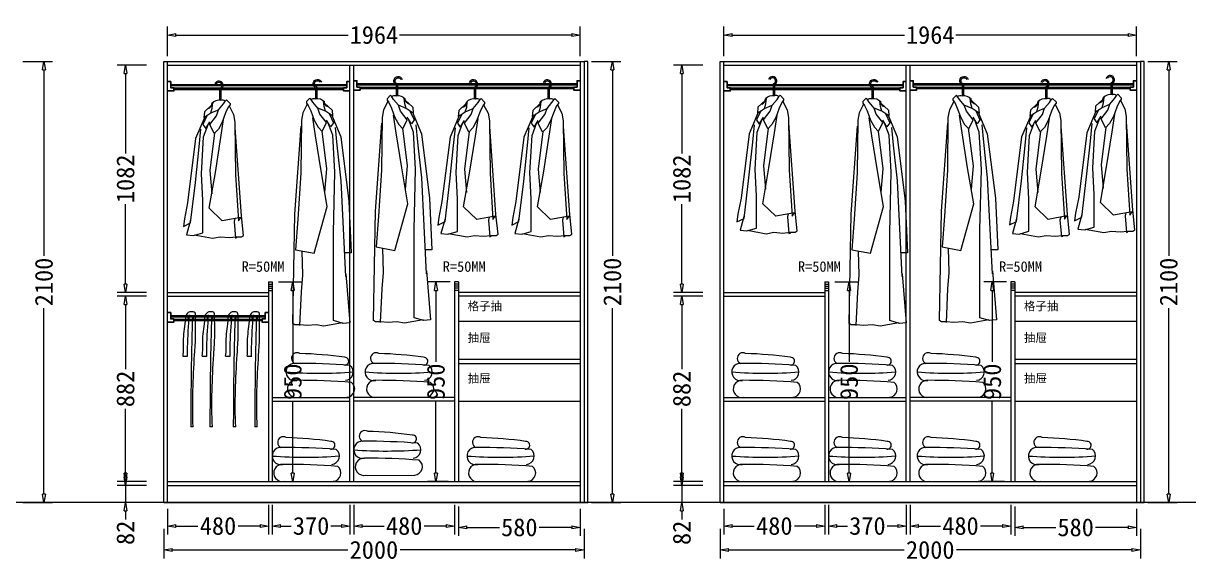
# Model space of a CAD drawing. Header units: millimetres. Extents: x 304407 to 361076, y -1262425 to -1203358.
# Drawn here: x 343543 to 349089, y -1222539 to -1219977 of the extents above; entities that cross this region are included whole.
import ezdxf

# ---------------------------------------------------------------- set-up
doc = ezdxf.new("R2010")
doc.units = ezdxf.units.MM
doc.header["$LTSCALE"] = 20
doc.layers.get('Defpoints').update_dxf_attribs({"color": 250})
for name, color, linetype in [('4', 1, 'Continuous'), ('6', 6, 'Continuous'), ('8', 8, 'Continuous'), ('LAYER10', 11, 'Continuous'), ('LAYER8', 11, 'Continuous'), ('图层3', 4, 'Continuous'), ('墙体', 40, 'Continuous')]:
    doc.layers.add(name, color=color, linetype=linetype)
doc.styles.get("Standard").update_dxf_attribs({"font": 'SimSun.ttf', "height": 85})
doc.styles.add('text', font='SimSun.ttf', dxfattribs={"height": 85})
doc.dimstyles.new('周文晶', dxfattribs={"dimtxt": 70, "dimasz": 40, "dimexe": 40, "dimexo": 30, "dimgap": 10, "dimtad": 0, "dimdec": 0, "dimtxsty": 'Standard', "dimblk": 'CLOSEDBLANK', "dimcen": 200, "dimclrd": 256, "dimclre": 256, "dimadec": 0, "dimazin": 0, "dimtfac": 1, "dimtdec": 0, "dimtmove": 0, "dimatfit": 3, "dimldrblk": 'CLOSEDBLANK', "dimfxl": 100, "dimfxlon": 1, "dimarcsym": 0})

# ---------------------------------------------------------------- blocks, each defined once
blk = doc.blocks.new('_ClosedBlank')
at = {"color": 0, "linetype": 'ByBlock', "lineweight": -2}
for p, q in [((-1, 0.17), (0, 0)), ((-1, 0.17), (-1, -0.17)), ((0, 0), (-1, -0.17))]:
    blk.add_line(p, q, dxfattribs=at)
blk = doc.blocks.new('*D951')
at = {"lineweight": -2, "transparency": 16777216}
for p, q in [((343541, -1220158), (343681, -1220158)), ((343641, -1220198), (343641, -1221083.2)), ((343641, -1222218), (343641, -1221332.7)), ((343541, -1222258), (343681, -1222258))]:
    blk.add_line(p, q, dxfattribs=at)
at = {"layer": 'Defpoints', "color": 0, "transparency": 16777216}
for p in [(343506.2, -1220158), (343641, -1220158), (343506.2, -1222258)]:
    blk.add_point(p, dxfattribs=at)
at = {"lineweight": -2, "transparency": 16777216, "xscale": 40, "yscale": 40, "zscale": 40}
for p, rotation in [((343641, -1220158), 90), ((343641, -1222258), 270)]:
    blk.add_blockref('_ClosedBlank', p, dxfattribs=dict(at, rotation=rotation))
at = {"color": 0, "transparency": 16777216, "insert": (343641, -1221208), "char_height": 85, "attachment_point": 5, "rotation": 90}
blk.add_mtext('2100', dxfattribs=at)
blk = doc.blocks.new('*D959')
at = {"lineweight": -2, "transparency": 16777216}
for p, q in [((344229.4, -1222288), (344229.4, -1222409.5)), ((344709.4, -1222269.5), (344709.4, -1222409.5)), ((344269.4, -1222369.5), (344373.9, -1222369.5)), ((344669.4, -1222369.5), (344564.9, -1222369.5))]:
    blk.add_line(p, q, dxfattribs=at)
at = {"layer": 'Defpoints', "color": 0, "transparency": 16777216}
for p in [(344709.4, -1222158), (344229.4, -1222258), (344709.4, -1222369.5)]:
    blk.add_point(p, dxfattribs=at)
at = {"lineweight": -2, "transparency": 16777216, "xscale": 40, "yscale": 40, "zscale": 40, "rotation": 180}
blk.add_blockref('_ClosedBlank', (344229.4, -1222369.5), dxfattribs=at)
at = {"lineweight": -2, "transparency": 16777216, "xscale": 40, "yscale": 40, "zscale": 40}
blk.add_blockref('_ClosedBlank', (344709.4, -1222369.5), dxfattribs=at)
at = {"color": 0, "transparency": 16777216, "insert": (344469.4, -1222369.5), "char_height": 85, "attachment_point": 5}
blk.add_mtext('480', dxfattribs=at)
blk = doc.blocks.new('*D960')
at = {"lineweight": -2, "transparency": 16777216}
for p, q in [((345115.4, -1222269.5), (345115.4, -1222409.5)), ((345595.4, -1222269.5), (345595.4, -1222409.5)), ((345155.4, -1222369.5), (345259.9, -1222369.5)), ((345555.4, -1222369.5), (345450.9, -1222369.5))]:
    blk.add_line(p, q, dxfattribs=at)
at = {"layer": 'Defpoints', "color": 0, "transparency": 16777216}
for p in [(345115.4, -1220176), (345595.4, -1222158), (345595.4, -1222369.5)]:
    blk.add_point(p, dxfattribs=at)
at = {"lineweight": -2, "transparency": 16777216, "xscale": 40, "yscale": 40, "zscale": 40, "rotation": 180}
blk.add_blockref('_ClosedBlank', (345115.4, -1222369.5), dxfattribs=at)
at = {"lineweight": -2, "transparency": 16777216, "xscale": 40, "yscale": 40, "zscale": 40}
blk.add_blockref('_ClosedBlank', (345595.4, -1222369.5), dxfattribs=at)
at = {"color": 0, "transparency": 16777216, "insert": (345355.4, -1222369.5), "char_height": 85, "attachment_point": 5}
blk.add_mtext('480', dxfattribs=at)
blk = doc.blocks.new('*D961')
at = {"lineweight": -2, "transparency": 16777216}
for p, q in [((344229.4, -1220132.6), (344229.4, -1219992.6)), ((346193.4, -1220132.6), (346193.4, -1219992.6)), ((344269.4, -1220032.6), (345089.5, -1220032.6)), ((346153.4, -1220032.6), (345333.3, -1220032.6))]:
    blk.add_line(p, q, dxfattribs=at)
at = {"layer": 'Defpoints', "color": 0, "transparency": 16777216}
for p in [(346193.4, -1220032.6), (344229.4, -1220176), (346193.4, -1220176)]:
    blk.add_point(p, dxfattribs=at)
at = {"lineweight": -2, "transparency": 16777216, "xscale": 40, "yscale": 40, "zscale": 40, "rotation": 180}
blk.add_blockref('_ClosedBlank', (344229.4, -1220032.6), dxfattribs=at)
at = {"lineweight": -2, "transparency": 16777216, "xscale": 40, "yscale": 40, "zscale": 40}
blk.add_blockref('_ClosedBlank', (346193.4, -1220032.6), dxfattribs=at)
at = {"color": 0, "transparency": 16777216, "insert": (345211.4, -1220032.6), "char_height": 85, "attachment_point": 5}
blk.add_mtext('1964', dxfattribs=at)
blk = doc.blocks.new('*D962')
at = {"lineweight": -2, "transparency": 16777216}
for p, q in [((344211.4, -1222383.6), (344211.4, -1222523.6)), ((346211.4, -1222383.6), (346211.4, -1222523.6)), ((344251.4, -1222483.6), (345086.6, -1222483.6)), ((346171.4, -1222483.6), (345336.1, -1222483.6))]:
    blk.add_line(p, q, dxfattribs=at)
at = {"layer": 'Defpoints', "color": 0, "transparency": 16777216}
for p in [(344211.4, -1222258), (346211.4, -1222258), (346211.4, -1222483.6)]:
    blk.add_point(p, dxfattribs=at)
at = {"lineweight": -2, "transparency": 16777216, "xscale": 40, "yscale": 40, "zscale": 40, "rotation": 180}
blk.add_blockref('_ClosedBlank', (344211.4, -1222483.6), dxfattribs=at)
at = {"lineweight": -2, "transparency": 16777216, "xscale": 40, "yscale": 40, "zscale": 40}
blk.add_blockref('_ClosedBlank', (346211.4, -1222483.6), dxfattribs=at)
at = {"color": 0, "transparency": 16777216, "insert": (345211.4, -1222483.6), "char_height": 85, "attachment_point": 5}
blk.add_mtext('2000', dxfattribs=at)
blk = doc.blocks.new('*D963')
at = {"lineweight": -2, "transparency": 16777216}
for p, q in [((346246.3, -1220158), (346386.3, -1220158)), ((346346.3, -1220198), (346346.3, -1221083.2)), ((346346.3, -1222218), (346346.3, -1221332.7)), ((346246.3, -1222258), (346386.3, -1222258))]:
    blk.add_line(p, q, dxfattribs=at)
at = {"layer": 'Defpoints', "color": 0, "transparency": 16777216}
for p in [(346211.4, -1220158), (346346.3, -1220158), (346211.4, -1222258)]:
    blk.add_point(p, dxfattribs=at)
at = {"lineweight": -2, "transparency": 16777216, "xscale": 40, "yscale": 40, "zscale": 40}
for p, rotation in [((346346.3, -1220158), 90), ((346346.3, -1222258), 270)]:
    blk.add_blockref('_ClosedBlank', p, dxfattribs=dict(at, rotation=rotation))
at = {"color": 0, "transparency": 16777216, "insert": (346346.3, -1221208), "char_height": 85, "attachment_point": 5, "rotation": 90}
blk.add_mtext('2100', dxfattribs=at)
blk = doc.blocks.new('*D964')
at = {"lineweight": -2, "transparency": 16777216}
for p, q in [((345574.4, -1221208), (345466.4, -1221208)), ((345506.4, -1221248), (345506.4, -1221588)), ((345506.4, -1222118), (345506.4, -1221778)), ((345565.4, -1222158), (345466.4, -1222158))]:
    blk.add_line(p, q, dxfattribs=at)
at = {"layer": 'Defpoints', "color": 0, "transparency": 16777216}
for p in [(345604.4, -1221208), (345506.4, -1222158), (345595.4, -1222158)]:
    blk.add_point(p, dxfattribs=at)
at = {"lineweight": -2, "transparency": 16777216, "xscale": 40, "yscale": 40, "zscale": 40}
for p, rotation in [((345506.4, -1221208), 90), ((345506.4, -1222158), 270)]:
    blk.add_blockref('_ClosedBlank', p, dxfattribs=dict(at, rotation=rotation))
at = {"color": 0, "transparency": 16777216, "insert": (345506.4, -1221683), "char_height": 85, "attachment_point": 5, "rotation": 90}
blk.add_mtext('950', dxfattribs=at)
blk = doc.blocks.new('*D965')
at = {"lineweight": -2, "transparency": 16777216}
for p, q in [((345613.4, -1222276.2), (345613.4, -1222416.2)), ((346193.4, -1222288), (346193.4, -1222416.2)), ((345653.4, -1222376.2), (345809.3, -1222376.2)), ((346153.4, -1222376.2), (345997.4, -1222376.2))]:
    blk.add_line(p, q, dxfattribs=at)
at = {"layer": 'Defpoints', "color": 0, "transparency": 16777216}
for p in [(345613.4, -1222158), (346193.4, -1222258), (346193.4, -1222376.2)]:
    blk.add_point(p, dxfattribs=at)
at = {"lineweight": -2, "transparency": 16777216, "xscale": 40, "yscale": 40, "zscale": 40, "rotation": 180}
blk.add_blockref('_ClosedBlank', (345613.4, -1222376.2), dxfattribs=at)
at = {"lineweight": -2, "transparency": 16777216, "xscale": 40, "yscale": 40, "zscale": 40}
blk.add_blockref('_ClosedBlank', (346193.4, -1222376.2), dxfattribs=at)
at = {"color": 0, "transparency": 16777216, "insert": (345903.4, -1222376.2), "char_height": 85, "attachment_point": 5}
blk.add_mtext('580', dxfattribs=at)
blk = doc.blocks.new('*D966')
at = {"lineweight": -2, "transparency": 16777216}
for p, q in [((344029.1, -1222136), (344029.1, -1222096)), ((344129.1, -1222176), (343989.1, -1222176)), ((344029.1, -1222176), (344029.1, -1222258)), ((344129.1, -1222258), (343989.1, -1222258)), ((344029.1, -1222298), (344029.1, -1222338))]:
    blk.add_line(p, q, dxfattribs=at)
at = {"layer": 'Defpoints', "color": 0, "transparency": 16777216}
for p in [(344029.1, -1222176), (344229.4, -1222176), (344211.4, -1222258)]:
    blk.add_point(p, dxfattribs=at)
at = {"lineweight": -2, "transparency": 16777216, "xscale": 40, "yscale": 40, "zscale": 40}
for p, rotation in [((344029.1, -1222176), 270), ((344029.1, -1222258), 90)]:
    blk.add_blockref('_ClosedBlank', p, dxfattribs=dict(at, rotation=rotation))
at = {"color": 0, "transparency": 16777216, "insert": (344029.1, -1222402), "char_height": 85, "attachment_point": 5, "rotation": 90}
blk.add_mtext('82', dxfattribs=at)
blk = doc.blocks.new('*D967')
at = {"lineweight": -2, "transparency": 16777216}
for p, q in [((344129.1, -1221276), (343989.1, -1221276)), ((344029.1, -1221316), (344029.1, -1221622.7)), ((344029.1, -1222118), (344029.1, -1221811.3)), ((344129.1, -1222158), (343989.1, -1222158))]:
    blk.add_line(p, q, dxfattribs=at)
at = {"layer": 'Defpoints', "color": 0, "transparency": 16777216}
for p in [(344029.1, -1221276), (344229.4, -1221276), (344229.4, -1222158)]:
    blk.add_point(p, dxfattribs=at)
at = {"lineweight": -2, "transparency": 16777216, "xscale": 40, "yscale": 40, "zscale": 40}
for p, rotation in [((344029.1, -1221276), 90), ((344029.1, -1222158), 270)]:
    blk.add_blockref('_ClosedBlank', p, dxfattribs=dict(at, rotation=rotation))
at = {"color": 0, "transparency": 16777216, "insert": (344029.1, -1221717), "char_height": 85, "attachment_point": 5, "rotation": 90}
blk.add_mtext('882', dxfattribs=at)
blk = doc.blocks.new('*D968')
at = {"lineweight": -2, "transparency": 16777216}
for p, q in [((344129.1, -1220176), (343989.1, -1220176)), ((344029.1, -1220216), (344029.1, -1220596.7)), ((344029.1, -1221218), (344029.1, -1220837.2)), ((344129.1, -1221258), (343989.1, -1221258))]:
    blk.add_line(p, q, dxfattribs=at)
at = {"layer": 'Defpoints', "color": 0, "transparency": 16777216}
for p in [(344029.1, -1220176), (344229.4, -1220176), (344229.4, -1221258)]:
    blk.add_point(p, dxfattribs=at)
at = {"lineweight": -2, "transparency": 16777216, "xscale": 40, "yscale": 40, "zscale": 40}
for p, rotation in [((344029.1, -1220176), 90), ((344029.1, -1221258), 270)]:
    blk.add_blockref('_ClosedBlank', p, dxfattribs=dict(at, rotation=rotation))
at = {"color": 0, "transparency": 16777216, "insert": (344029.1, -1220717), "char_height": 85, "attachment_point": 5, "rotation": 90}
blk.add_mtext('1082', dxfattribs=at)
blk = doc.blocks.new('*D969')
at = {"lineweight": -2, "transparency": 16777216}
for p, q in [((344727.4, -1222269.5), (344727.4, -1222409.5)), ((345097.4, -1222269.5), (345097.4, -1222409.5)), ((344767.4, -1222369.5), (344818.3, -1222369.5)), ((345057.4, -1222369.5), (345006.4, -1222369.5))]:
    blk.add_line(p, q, dxfattribs=at)
at = {"layer": 'Defpoints', "color": 0, "transparency": 16777216}
for p in [(344727.4, -1222158), (345097.4, -1222158), (345097.4, -1222369.5)]:
    blk.add_point(p, dxfattribs=at)
at = {"lineweight": -2, "transparency": 16777216, "xscale": 40, "yscale": 40, "zscale": 40, "rotation": 180}
blk.add_blockref('_ClosedBlank', (344727.4, -1222369.5), dxfattribs=at)
at = {"lineweight": -2, "transparency": 16777216, "xscale": 40, "yscale": 40, "zscale": 40}
blk.add_blockref('_ClosedBlank', (345097.4, -1222369.5), dxfattribs=at)
at = {"color": 0, "transparency": 16777216, "insert": (344912.4, -1222369.5), "char_height": 85, "attachment_point": 5}
blk.add_mtext('370', dxfattribs=at)
blk = doc.blocks.new('*D970')
at = {"lineweight": -2, "transparency": 16777216}
for p, q in [((344757.1, -1221208), (344865.1, -1221208)), ((344825.1, -1221248), (344825.1, -1221588)), ((344825.1, -1222118), (344825.1, -1221778)), ((344766.1, -1222158), (344865.1, -1222158))]:
    blk.add_line(p, q, dxfattribs=at)
at = {"layer": 'Defpoints', "color": 0, "transparency": 16777216}
for p in [(344727.1, -1221208), (344736.1, -1222158), (344825.1, -1222158)]:
    blk.add_point(p, dxfattribs=at)
at = {"lineweight": -2, "transparency": 16777216, "xscale": 40, "yscale": 40, "zscale": 40}
for p, rotation in [((344825.1, -1221208), 90), ((344825.1, -1222158), 270)]:
    blk.add_blockref('_ClosedBlank', p, dxfattribs=dict(at, rotation=rotation))
at = {"color": 0, "transparency": 16777216, "insert": (344825.1, -1221683), "char_height": 85, "attachment_point": 5, "rotation": 90}
blk.add_mtext('950', dxfattribs=at)
blk = doc.blocks.new('*D985')
at = {"lineweight": -2, "transparency": 16777216}
for p, q in [((346876.9, -1222288), (346876.9, -1222409.5)), ((347356.9, -1222269.5), (347356.9, -1222409.5)), ((346916.9, -1222369.5), (347021.5, -1222369.5)), ((347316.9, -1222369.5), (347212.4, -1222369.5))]:
    blk.add_line(p, q, dxfattribs=at)
at = {"layer": 'Defpoints', "color": 0, "transparency": 16777216}
for p in [(347356.9, -1222158), (346876.9, -1222258), (347356.9, -1222369.5)]:
    blk.add_point(p, dxfattribs=at)
at = {"lineweight": -2, "transparency": 16777216, "xscale": 40, "yscale": 40, "zscale": 40, "rotation": 180}
blk.add_blockref('_ClosedBlank', (346876.9, -1222369.5), dxfattribs=at)
at = {"lineweight": -2, "transparency": 16777216, "xscale": 40, "yscale": 40, "zscale": 40}
blk.add_blockref('_ClosedBlank', (347356.9, -1222369.5), dxfattribs=at)
at = {"color": 0, "transparency": 16777216, "insert": (347116.9, -1222369.5), "char_height": 85, "attachment_point": 5}
blk.add_mtext('480', dxfattribs=at)
blk = doc.blocks.new('*D986')
at = {"lineweight": -2, "transparency": 16777216}
for p, q in [((347762.9, -1222269.5), (347762.9, -1222409.5)), ((348242.9, -1222269.5), (348242.9, -1222409.5)), ((347802.9, -1222369.5), (347907.5, -1222369.5)), ((348202.9, -1222369.5), (348098.4, -1222369.5))]:
    blk.add_line(p, q, dxfattribs=at)
at = {"layer": 'Defpoints', "color": 0, "transparency": 16777216}
for p in [(347762.9, -1220176), (348242.9, -1222158), (348242.9, -1222369.5)]:
    blk.add_point(p, dxfattribs=at)
at = {"lineweight": -2, "transparency": 16777216, "xscale": 40, "yscale": 40, "zscale": 40, "rotation": 180}
blk.add_blockref('_ClosedBlank', (347762.9, -1222369.5), dxfattribs=at)
at = {"lineweight": -2, "transparency": 16777216, "xscale": 40, "yscale": 40, "zscale": 40}
blk.add_blockref('_ClosedBlank', (348242.9, -1222369.5), dxfattribs=at)
at = {"color": 0, "transparency": 16777216, "insert": (348002.9, -1222369.5), "char_height": 85, "attachment_point": 5}
blk.add_mtext('480', dxfattribs=at)
blk = doc.blocks.new('*D987')
at = {"lineweight": -2, "transparency": 16777216}
for p, q in [((346876.9, -1220132.6), (346876.9, -1219992.6)), ((348840.9, -1220132.6), (348840.9, -1219992.6)), ((346916.9, -1220032.6), (347737, -1220032.6)), ((348800.9, -1220032.6), (347980.9, -1220032.6))]:
    blk.add_line(p, q, dxfattribs=at)
at = {"layer": 'Defpoints', "color": 0, "transparency": 16777216}
for p in [(348840.9, -1220032.6), (346876.9, -1220176), (348840.9, -1220176)]:
    blk.add_point(p, dxfattribs=at)
at = {"lineweight": -2, "transparency": 16777216, "xscale": 40, "yscale": 40, "zscale": 40, "rotation": 180}
blk.add_blockref('_ClosedBlank', (346876.9, -1220032.6), dxfattribs=at)
at = {"lineweight": -2, "transparency": 16777216, "xscale": 40, "yscale": 40, "zscale": 40}
blk.add_blockref('_ClosedBlank', (348840.9, -1220032.6), dxfattribs=at)
at = {"color": 0, "transparency": 16777216, "insert": (347858.9, -1220032.6), "char_height": 85, "attachment_point": 5}
blk.add_mtext('1964', dxfattribs=at)
blk = doc.blocks.new('*D988')
at = {"lineweight": -2, "transparency": 16777216}
for p, q in [((346858.9, -1222383.6), (346858.9, -1222523.6)), ((348858.9, -1222383.6), (348858.9, -1222523.6)), ((346898.9, -1222483.6), (347734.2, -1222483.6)), ((348818.9, -1222483.6), (347983.7, -1222483.6))]:
    blk.add_line(p, q, dxfattribs=at)
at = {"layer": 'Defpoints', "color": 0, "transparency": 16777216}
for p in [(346858.9, -1222258), (348858.9, -1222258), (348858.9, -1222483.6)]:
    blk.add_point(p, dxfattribs=at)
at = {"lineweight": -2, "transparency": 16777216, "xscale": 40, "yscale": 40, "zscale": 40, "rotation": 180}
blk.add_blockref('_ClosedBlank', (346858.9, -1222483.6), dxfattribs=at)
at = {"lineweight": -2, "transparency": 16777216, "xscale": 40, "yscale": 40, "zscale": 40}
blk.add_blockref('_ClosedBlank', (348858.9, -1222483.6), dxfattribs=at)
at = {"color": 0, "transparency": 16777216, "insert": (347858.9, -1222483.6), "char_height": 85, "attachment_point": 5}
blk.add_mtext('2000', dxfattribs=at)
blk = doc.blocks.new('*D989')
at = {"lineweight": -2, "transparency": 16777216}
for p, q in [((348893.8, -1220158), (349033.8, -1220158)), ((348993.8, -1220198), (348993.8, -1221083.2)), ((348993.8, -1222218), (348993.8, -1221332.7)), ((348893.8, -1222258), (349033.8, -1222258))]:
    blk.add_line(p, q, dxfattribs=at)
at = {"layer": 'Defpoints', "color": 0, "transparency": 16777216}
for p in [(348858.9, -1220158), (348993.8, -1220158), (348858.9, -1222258)]:
    blk.add_point(p, dxfattribs=at)
at = {"lineweight": -2, "transparency": 16777216, "xscale": 40, "yscale": 40, "zscale": 40}
for p, rotation in [((348993.8, -1220158), 90), ((348993.8, -1222258), 270)]:
    blk.add_blockref('_ClosedBlank', p, dxfattribs=dict(at, rotation=rotation))
at = {"color": 0, "transparency": 16777216, "insert": (348993.8, -1221208), "char_height": 85, "attachment_point": 5, "rotation": 90}
blk.add_mtext('2100', dxfattribs=at)
blk = doc.blocks.new('*D990')
at = {"lineweight": -2, "transparency": 16777216}
for p, q in [((348221.9, -1221208), (348113.9, -1221208)), ((348153.9, -1221248), (348153.9, -1221588)), ((348153.9, -1222118), (348153.9, -1221778)), ((348212.9, -1222158), (348113.9, -1222158))]:
    blk.add_line(p, q, dxfattribs=at)
at = {"layer": 'Defpoints', "color": 0, "transparency": 16777216}
for p in [(348251.9, -1221208), (348153.9, -1222158), (348242.9, -1222158)]:
    blk.add_point(p, dxfattribs=at)
at = {"lineweight": -2, "transparency": 16777216, "xscale": 40, "yscale": 40, "zscale": 40}
for p, rotation in [((348153.9, -1221208), 90), ((348153.9, -1222158), 270)]:
    blk.add_blockref('_ClosedBlank', p, dxfattribs=dict(at, rotation=rotation))
at = {"color": 0, "transparency": 16777216, "insert": (348153.9, -1221683), "char_height": 85, "attachment_point": 5, "rotation": 90}
blk.add_mtext('950', dxfattribs=at)
blk = doc.blocks.new('*D991')
at = {"lineweight": -2, "transparency": 16777216}
for p, q in [((348260.9, -1222276.2), (348260.9, -1222416.2)), ((348840.9, -1222288), (348840.9, -1222416.2)), ((348300.9, -1222376.2), (348456.9, -1222376.2)), ((348800.9, -1222376.2), (348645, -1222376.2))]:
    blk.add_line(p, q, dxfattribs=at)
at = {"layer": 'Defpoints', "color": 0, "transparency": 16777216}
for p in [(348260.9, -1222158), (348840.9, -1222258), (348840.9, -1222376.2)]:
    blk.add_point(p, dxfattribs=at)
at = {"lineweight": -2, "transparency": 16777216, "xscale": 40, "yscale": 40, "zscale": 40, "rotation": 180}
blk.add_blockref('_ClosedBlank', (348260.9, -1222376.2), dxfattribs=at)
at = {"lineweight": -2, "transparency": 16777216, "xscale": 40, "yscale": 40, "zscale": 40}
blk.add_blockref('_ClosedBlank', (348840.9, -1222376.2), dxfattribs=at)
at = {"color": 0, "transparency": 16777216, "insert": (348550.9, -1222376.2), "char_height": 85, "attachment_point": 5}
blk.add_mtext('580', dxfattribs=at)
blk = doc.blocks.new('*D992')
at = {"lineweight": -2, "transparency": 16777216}
for p, q in [((346676.7, -1222136), (346676.7, -1222096)), ((346776.7, -1222176), (346636.7, -1222176)), ((346676.7, -1222176), (346676.7, -1222258)), ((346776.7, -1222258), (346636.7, -1222258)), ((346676.7, -1222298), (346676.7, -1222338))]:
    blk.add_line(p, q, dxfattribs=at)
at = {"layer": 'Defpoints', "color": 0, "transparency": 16777216}
for p in [(346676.7, -1222176), (346876.9, -1222176), (346858.9, -1222258)]:
    blk.add_point(p, dxfattribs=at)
at = {"lineweight": -2, "transparency": 16777216, "xscale": 40, "yscale": 40, "zscale": 40}
for p, rotation in [((346676.7, -1222176), 270), ((346676.7, -1222258), 90)]:
    blk.add_blockref('_ClosedBlank', p, dxfattribs=dict(at, rotation=rotation))
at = {"color": 0, "transparency": 16777216, "insert": (346676.7, -1222402), "char_height": 85, "attachment_point": 5, "rotation": 90}
blk.add_mtext('82', dxfattribs=at)
blk = doc.blocks.new('*D993')
at = {"lineweight": -2, "transparency": 16777216}
for p, q in [((346776.7, -1221276), (346636.7, -1221276)), ((346676.7, -1221316), (346676.7, -1221622.7)), ((346676.7, -1222118), (346676.7, -1221811.3)), ((346776.7, -1222158), (346636.7, -1222158))]:
    blk.add_line(p, q, dxfattribs=at)
at = {"layer": 'Defpoints', "color": 0, "transparency": 16777216}
for p in [(346676.7, -1221276), (346876.9, -1221276), (346876.9, -1222158)]:
    blk.add_point(p, dxfattribs=at)
at = {"lineweight": -2, "transparency": 16777216, "xscale": 40, "yscale": 40, "zscale": 40}
for p, rotation in [((346676.7, -1221276), 90), ((346676.7, -1222158), 270)]:
    blk.add_blockref('_ClosedBlank', p, dxfattribs=dict(at, rotation=rotation))
at = {"color": 0, "transparency": 16777216, "insert": (346676.7, -1221717), "char_height": 85, "attachment_point": 5, "rotation": 90}
blk.add_mtext('882', dxfattribs=at)
blk = doc.blocks.new('*D994')
at = {"lineweight": -2, "transparency": 16777216}
for p, q in [((346776.7, -1220176), (346636.7, -1220176)), ((346676.7, -1220216), (346676.7, -1220596.7)), ((346676.7, -1221218), (346676.7, -1220837.2)), ((346776.7, -1221258), (346636.7, -1221258))]:
    blk.add_line(p, q, dxfattribs=at)
at = {"layer": 'Defpoints', "color": 0, "transparency": 16777216}
for p in [(346676.7, -1220176), (346876.9, -1220176), (346876.9, -1221258)]:
    blk.add_point(p, dxfattribs=at)
at = {"lineweight": -2, "transparency": 16777216, "xscale": 40, "yscale": 40, "zscale": 40}
for p, rotation in [((346676.7, -1220176), 90), ((346676.7, -1221258), 270)]:
    blk.add_blockref('_ClosedBlank', p, dxfattribs=dict(at, rotation=rotation))
at = {"color": 0, "transparency": 16777216, "insert": (346676.7, -1220717), "char_height": 85, "attachment_point": 5, "rotation": 90}
blk.add_mtext('1082', dxfattribs=at)
blk = doc.blocks.new('*D995')
at = {"lineweight": -2, "transparency": 16777216}
for p, q in [((347374.9, -1222269.5), (347374.9, -1222409.5)), ((347744.9, -1222269.5), (347744.9, -1222409.5)), ((347414.9, -1222369.5), (347465.9, -1222369.5)), ((347704.9, -1222369.5), (347654, -1222369.5))]:
    blk.add_line(p, q, dxfattribs=at)
at = {"layer": 'Defpoints', "color": 0, "transparency": 16777216}
for p in [(347374.9, -1222158), (347744.9, -1222158), (347744.9, -1222369.5)]:
    blk.add_point(p, dxfattribs=at)
at = {"lineweight": -2, "transparency": 16777216, "xscale": 40, "yscale": 40, "zscale": 40, "rotation": 180}
blk.add_blockref('_ClosedBlank', (347374.9, -1222369.5), dxfattribs=at)
at = {"lineweight": -2, "transparency": 16777216, "xscale": 40, "yscale": 40, "zscale": 40}
blk.add_blockref('_ClosedBlank', (347744.9, -1222369.5), dxfattribs=at)
at = {"color": 0, "transparency": 16777216, "insert": (347559.9, -1222369.5), "char_height": 85, "attachment_point": 5}
blk.add_mtext('370', dxfattribs=at)
blk = doc.blocks.new('*D996')
at = {"lineweight": -2, "transparency": 16777216}
for p, q in [((347404.7, -1221208), (347512.7, -1221208)), ((347472.7, -1221248), (347472.7, -1221588)), ((347472.7, -1222118), (347472.7, -1221778)), ((347413.7, -1222158), (347512.7, -1222158))]:
    blk.add_line(p, q, dxfattribs=at)
at = {"layer": 'Defpoints', "color": 0, "transparency": 16777216}
for p in [(347374.7, -1221208), (347383.7, -1222158), (347472.7, -1222158)]:
    blk.add_point(p, dxfattribs=at)
at = {"lineweight": -2, "transparency": 16777216, "xscale": 40, "yscale": 40, "zscale": 40}
for p, rotation in [((347472.7, -1221208), 90), ((347472.7, -1222158), 270)]:
    blk.add_blockref('_ClosedBlank', p, dxfattribs=dict(at, rotation=rotation))
at = {"color": 0, "transparency": 16777216, "insert": (347472.7, -1221683), "char_height": 85, "attachment_point": 5, "rotation": 90}
blk.add_mtext('950', dxfattribs=at)
blk = doc.blocks.new('A$C1C5764E0')
at = {"layer": '8'}
for p, q in [((172.3, 708.4), (172.3, 657.4)), ((178.3, 708.4), (178.3, 657.4)), ((135.3, 635.3), (99.9, 601.9)), ((130.4, 596.4), (137.4, 618.5)), ((130.4, 596.4), (167.9, 611.6)), ((137.4, 618.5), (140.1, 644.9)), ((158.2, 582.5), (167.9, 611.6)), ((167.9, 611.6), (191.5, 639.3)), ((191.5, 639.3), (201.2, 654.6)), ((201.2, 654.6), (205.3, 658.7)), ((213.6, 624.1), (201.2, 597.8)), ((205.3, 658.7), (222, 642.1)), ((222, 635.2), (213.6, 624.1)), ((217.8, 629.6), (238.6, 589.4)), ((222, 642.1), (222, 635.2)), ((103, 580.9), (58.4, 475.1)), ((113.7, 585.2), (93.2, 541.7)), ((99.9, 601.9), (97.1, 574.2)), ((97.1, 574.2), (130.4, 596.4)), ((106.3, 522.1), (125.9, 554.7)), ((126.3, 542.3), (158.2, 582.5)), ((178.3, 479.5), (191.3, 564.6)), ((201.2, 597.8), (184.5, 553.4)), ((238.6, 589.4), (245.5, 553.4)), ((75, 435), (83.4, 518.8)), ((93.2, 541.7), (106.3, 522.1)), ((96.5, 482.8), (119.4, 544.9)), ((148.8, 502.4), (125.9, 322.6)), ((147.1, 499.3), (126.3, 542.3)), ((166.5, 520.1), (147.1, 499.3)), ((184.5, 553.4), (166.5, 520.1)), ((245.5, 553.4), (248.3, 302.5)), ((276.4, 106.8), (247, 525.3)), ((58.4, 475.1), (19.5, 168.8)), ((86.6, 306.3), (96.5, 482.8)), ((152.1, 312.8), (178.3, 479.5)), ((57, 265.8), (75, 435)), ((93.2, 180.9), (86.6, 306.3)), ((122.6, 142.8), (152.1, 312.8)), ((125.9, 322.6), (135.7, 211.4)), ((248.3, 302.5), (262.2, 83.5)), ((34.3, 73.1), (57, 265.8)), ((19.5, 168.8), (4.8, 92.7)), ((93.2, 26.2), (93.2, 180.9)), ((184.8, 82.8), (122.6, 142.8)), ((4.8, 92.7), (0, 56.7)), ((0, 56.7), (34.3, 73.1)), ((34.3, 86.2), (14.7, 16.3)), ((273.1, 99.1), (184.8, 82.8)), ((244.2, 93.8), (240.9, 79.6)), ((240.9, 79.6), (247.4, 1.1)), ((262.2, 83.5), (273.1, 99.1)), ((286.7, 13.1), (276.4, 106.8)), ((14.7, 16.3), (47.4, 13.1)), ((47.4, 13.1), (93.2, 26.2)), ((50.7, 16.3), (139, 0)), ((139, 0), (175, 6.5)), ((175, 6.5), (217.5, 3.3)), ((217.5, 3.3), (253.5, 6.5)), ((247.4, 1.1), (254, 3.3)), ((253.5, 6.5), (276.9, 6.5)), ((276.9, 6.5), (286.7, 13.1))]:
    blk.add_line(p, q, dxfattribs=at)
for centre, radius, start, end in [((168.9, 727.1), 20.9, 296.6338, 159.5285), ((168.9, 727.1), 14.9, 296.6338, 150.6175), ((175.9, 709.9), 3.91, 94.6712, 201.9626), ((110.9, 641.2), 25.1, 286.2636, 2.0248), ((168.9, 613.1), 43.9, 77.6993, 138.5966), ((186.2, 639.8), 18, 42.48, 116.3392)]:
    blk.add_arc(centre, radius, start, end, dxfattribs=at)
blk = doc.blocks.new('A$C4F477F88')
at = {"layer": 'LAYER10'}
blk.add_blockref('A$C1C5764E0', (0, 0), dxfattribs=at)
blk = doc.blocks.new('A$C5E603B19')
at = {"layer": 'LAYER8'}
blk.add_blockref('A$C4F477F88', (0, 0), dxfattribs=at)
blk = doc.blocks.new('A$C1B0A679D')
at = {"layer": '图层3'}
blk.add_blockref('A$C5E603B19', (0, 0), dxfattribs=at)
blk = doc.blocks.new('A$C52EB379C')
at = {"layer": '8'}
for p, q in [((163.3, 1134.6), (163.3, 1083.5)), ((169.3, 1134.6), (169.3, 1083.5)), ((126.4, 1061.5), (91, 1028.1)), ((128.4, 1044.7), (131.2, 1071)), ((159, 1037.8), (182.5, 1065.5)), ((182.5, 1065.5), (192.3, 1080.7)), ((192.3, 1080.7), (196.4, 1084.9)), ((196.4, 1084.9), (213.1, 1068.3)), ((213.1, 1061.3), (204.7, 1050.2)), ((208.9, 1055.8), (229.7, 1015.6)), ((213.1, 1068.3), (213.1, 1061.3)), ((94.1, 1007.1), (49.5, 901.3)), ((104.8, 1011.4), (84.3, 967.8)), ((91, 1028.1), (88.2, 1000.3)), ((88.2, 1000.3), (121.5, 1022.5)), ((117.4, 968.5), (149.3, 1008.7)), ((121.5, 1022.5), (128.4, 1044.7)), ((121.5, 1022.5), (159, 1037.8)), ((149.3, 1008.7), (159, 1037.8)), ((192.3, 1023.9), (175.6, 979.5)), ((204.7, 1050.2), (192.3, 1023.9)), ((229.7, 1015.6), (236.6, 979.5)), ((66.1, 861.1), (74.5, 944.9)), ((84.3, 967.8), (97.4, 948.2)), ((87.6, 909), (110.5, 971.1)), ((97.4, 948.2), (117, 980.9)), ((138.2, 925.5), (117.4, 968.5)), ((157.6, 946.3), (138.2, 925.5)), ((175.6, 979.5), (157.6, 946.3)), ((169.3, 905.7), (182.4, 990.7)), ((236.6, 979.5), (239.4, 728.7)), ((267.5, 533), (238.1, 951.5)), ((49.5, 901.3), (10.6, 595)), ((77.7, 732.4), (87.6, 909)), ((139.9, 928.6), (117, 748.8)), ((143.2, 738.9), (169.3, 905.7)), ((48.1, 692), (66.1, 861.1)), ((84.3, 444.7), (77.7, 732.4)), ((113.7, 568.9), (143.2, 738.9)), ((117, 748.8), (126.8, 637.6)), ((239.4, 728.7), (253.3, 509.7)), ((25.4, 235.4), (48.1, 692)), ((10.6, 595), (0, 349)), ((175.9, 346.6), (113.7, 568.9)), ((253.3, 509.7), (264.2, 362.9)), ((277.8, 13.1), (267.5, 533)), ((84.3, 26.2), (84.3, 444.7)), ((0, 349), (31, 349)), ((264.2, 362.9), (175.9, 346.6)), ((235.3, 357.6), (232, 242)), ((25.4, 248.5), (5.8, 16.3)), ((232, 242), (238.5, 163.5)), ((238.5, 163.5), (245.1, 3.3)), ((5.8, 16.3), (38.5, 13.1)), ((38.5, 13.1), (84.3, 26.2)), ((41.7, 16.3), (130.1, 0)), ((130.1, 0), (166.1, 6.5)), ((166.1, 6.5), (208.6, 3.3)), ((208.6, 3.3), (244.6, 6.5)), ((244.6, 6.5), (268, 6.5)), ((268, 6.5), (277.8, 13.1))]:
    blk.add_line(p, q, dxfattribs=at)
for centre, radius, start, end in [((160, 1153.2), 20.9, 296.6338, 159.5285), ((160, 1153.2), 14.9, 296.6338, 150.6175), ((167, 1136), 3.91, 94.6712, 201.9626), ((102, 1067.4), 25.1, 286.2636, 2.0248), ((160, 1039.2), 43.9, 77.6993, 138.5966), ((177.3, 1066), 18, 42.48, 116.3392)]:
    blk.add_arc(centre, radius, start, end, dxfattribs=at)
blk = doc.blocks.new('A$C05785CA5')
at = {"layer": 'LAYER10'}
blk.add_blockref('A$C52EB379C', (0, 0), dxfattribs=at)
blk = doc.blocks.new('A$C100967EE')
at = {"layer": 'LAYER10'}
blk.add_blockref('A$C05785CA5', (0, 0), dxfattribs=at)
blk = doc.blocks.new('A$C65D30603')
at = {"layer": 'LAYER8'}
blk.add_blockref('A$C100967EE', (0, 0), dxfattribs=at)
blk = doc.blocks.new('A$C50CE712E')
at = {"layer": '图层3'}
blk.add_blockref('A$C65D30603', (0, 0), dxfattribs=at)
blk = doc.blocks.new('A$C11F00F61')
at = {"color": 8}
blk.add_line((48.2, 0), (290.3, 1.2), dxfattribs=at)
at = {"layer": '墙体', "color": 8}
for centre, radius, start, end in [((52.6, 186.6), 26.7, 59.8021, 244.0801), ((9.8, -1698.7), 1909.1, 81.8981, 88.3112), ((280.3, 173), 18.4, 260.1551, 94.4157), ((41, 121.6), 41, 86.0834, 284.0988), ((159.2, 2329.1), 2213.2, 265.8756, 274.159), ((53.8, -3125.6), 3288.1, 85.6244, 90.1755), ((279.7, 121.7), 40, 274.9406, 51.3165), ((48.2, 41), 41, 86.0834, 284.0988), ((61, -3206.2), 3288.1, 85.6244, 90.1755), ((286.9, 41.1), 40, 274.9406, 51.3165)]:
    blk.add_arc(centre, radius, start, end, dxfattribs=at)
blk = doc.blocks.new('A$C3B9601DC')
at = {"layer": '4', "color": 8}
blk.add_line((62, 1.5), (47.4, 0), dxfattribs=at)
for points, knots in [([(62, 1.5), (55.4, 144.3), (62.8, 324.3), (78.7, 548.8), (75.2, 622.1), (75.7, 684.6), (46.8, 686.9), (17.9, 676.1), (12.7, 599.8), (-1.5, 524.3), (4.4, 450.4), (0, 421.8)], [0, 0, 0, 0, 428.516837, 544.203019, 664.137455, 677.621305, 701.749401, 722.125787, 770.743064, 895.133582, 980.731534, 980.731534, 980.731534, 980.731534]), ([(37.8, 667.5), (32.8, 603.2), (26.4, 521.3), (26.8, 439.3), (26.9, 421.8)], [0, 0, 0, 0, 193.394932, 246.046188, 246.046188, 246.046188, 246.046188])]:
    blk.add_open_spline(points, degree=3, knots=knots, dxfattribs=at)
blk.add_spline([(57.6, 658.7), (53.2, 497.8), (47.4, 0)], degree=3, dxfattribs=at)
blk.add_open_spline([(1.4, 421.8), (10.7, 421.8), (19.9, 421.8), (29.2, 421.8)], degree=3, dxfattribs=at)
at = {"layer": '6', "color": 8}
blk.add_circle((47.2, 648.9), 15, dxfattribs=at)
blk = doc.blocks.new('edr334343')
at = {"layer": '6', "color": 8, "xscale": 0.7999999999301508, "yscale": 0.7999999999301508, "zscale": 0.7999999999301508}
for p in [(311012.9, -1202094.7), (311104.2, -1202094.7), (311215.5, -1202094.7), (311317.6, -1202094.7)]:
    blk.add_blockref('A$C3B9601DC', p, dxfattribs=at)

msp = doc.modelspace()

# ---------------------------------------------------------------- linework, layer by layer
for p, q in [((344211.4, -1222258), (344211.4, -1220158)), ((344211.4, -1220158), (346211.4, -1220158)), ((344229.4, -1222258), (344229.4, -1220158)), ((344229.4, -1220176), (346193.4, -1220176)), ((345097.4, -1222158), (345097.4, -1220176)), ((345115.4, -1222158), (345115.4, -1220176)), ((346193.4, -1220158), (346193.4, -1222258)), ((346211.4, -1220158), (346211.4, -1222258)), ((346229.4, -1220158), (346211.4, -1220158)), ((346229.4, -1222258), (346229.4, -1220158)), ((346858.9, -1222258), (346858.9, -1220158)), ((346858.9, -1220158), (348858.9, -1220158)), ((346876.9, -1222258), (346876.9, -1220158)), ((346876.9, -1220176), (348840.9, -1220176)), ((347744.9, -1222158), (347744.9, -1220176)), ((347762.9, -1222158), (347762.9, -1220176)), ((348840.9, -1220158), (348840.9, -1222258)), ((348858.9, -1220158), (348858.9, -1222258)), ((348876.9, -1220158), (348858.9, -1220158)), ((348876.9, -1222258), (348876.9, -1220158)), ((344709.4, -1221208), (344709.4, -1222158)), ((344709.4, -1221208), (344727.4, -1221208)), ((344709.4, -1221218), (344727.4, -1221218)), ((344709.4, -1221228), (344727.4, -1221228)), ((344709.4, -1221238), (344727.4, -1221238)), ((344727.4, -1221208), (344727.4, -1222158)), ((345595.4, -1221208), (345595.4, -1222158)), ((345613.4, -1221208), (345595.4, -1221208)), ((345613.4, -1221218), (345595.4, -1221218)), ((345613.4, -1221228), (345595.4, -1221228)), ((345613.4, -1221238), (345595.4, -1221238)), ((345613.4, -1221208), (345613.4, -1222158)), ((347356.9, -1221208), (347356.9, -1222158)), ((347356.9, -1221208), (347374.9, -1221208)), ((347356.9, -1221218), (347374.9, -1221218)), ((347356.9, -1221228), (347374.9, -1221228)), ((347356.9, -1221238), (347374.9, -1221238)), ((347374.9, -1221208), (347374.9, -1222158)), ((348242.9, -1221208), (348242.9, -1222158)), ((348260.9, -1221208), (348242.9, -1221208)), ((348260.9, -1221218), (348242.9, -1221218)), ((348260.9, -1221228), (348242.9, -1221228)), ((348260.9, -1221238), (348242.9, -1221238)), ((348260.9, -1221208), (348260.9, -1222158)), ((344229.4, -1221258), (344709.4, -1221258)), ((344229.4, -1221276), (344709.4, -1221276)), ((344709.4, -1221248), (344727.4, -1221248)), ((345613.4, -1221248), (345595.4, -1221248)), ((346193.4, -1221258), (345613.4, -1221258)), ((346193.4, -1221276), (345613.4, -1221276)), ((346876.9, -1221258), (347356.9, -1221258)), ((346876.9, -1221276), (347356.9, -1221276)), ((347356.9, -1221248), (347374.9, -1221248)), ((348260.9, -1221248), (348242.9, -1221248)), ((348840.9, -1221258), (348260.9, -1221258)), ((348840.9, -1221276), (348260.9, -1221276)), ((346193.4, -1221396), (345613.4, -1221396)), ((348840.9, -1221396), (348260.9, -1221396)), ((345613.4, -1221576), (346193.4, -1221576)), ((348260.9, -1221576), (348840.9, -1221576)), ((345613.4, -1221596), (346193.4, -1221596)), ((348260.9, -1221596), (348840.9, -1221596)), ((344727.4, -1221758), (345097.4, -1221758)), ((344727.4, -1221776), (345097.4, -1221776)), ((345595.4, -1221758), (345115.4, -1221758)), ((345595.4, -1221776), (345115.4, -1221776)), ((345613.4, -1221776), (346193.4, -1221776)), ((346876.9, -1221758), (347356.9, -1221758)), ((346876.9, -1221776), (347356.9, -1221776)), ((347374.9, -1221758), (347744.9, -1221758)), ((347374.9, -1221776), (347744.9, -1221776)), ((348242.9, -1221758), (347762.9, -1221758)), ((348242.9, -1221776), (347762.9, -1221776)), ((348260.9, -1221776), (348840.9, -1221776)), ((344229.4, -1222158), (346193.4, -1222158)), ((344229.4, -1222176), (346193.4, -1222176)), ((346876.9, -1222158), (348840.9, -1222158)), ((346876.9, -1222176), (348840.9, -1222176)), ((344211.4, -1222258), (346211.4, -1222258)), ((346211.4, -1222258), (346229.4, -1222258)), ((346858.9, -1222258), (348858.9, -1222258)), ((348858.9, -1222258), (348876.9, -1222258))]:
    msp.add_line(p, q)
at = {"color": 8}
msp.add_line((361075.9, -1222258), (304407.4, -1222258), dxfattribs=at)
msp.add_line((361075.9, -1222258), (304407.4, -1222258), dxfattribs=at)
at = {"lineweight": 30}
for points in [[(344229.4, -1220253.9), (344244.4, -1220253.9), (344244.4, -1220283.9), (344259.4, -1220283.9), (344259.4, -1220298.9), (344229.4, -1220298.9)], [(345082.4, -1220268.9), (344244.4, -1220268.9)], [(345082.4, -1220273.5), (344244.4, -1220273.5)], [(345067.4, -1220286), (344259.4, -1220286)], [(345067.4, -1220291.4), (344259.4, -1220291.4)], [(345097.4, -1220253.9), (345082.4, -1220253.9), (345082.4, -1220283.9), (345067.4, -1220283.9), (345067.4, -1220298.9), (345097.4, -1220298.9)], [(345115.4, -1220250.3), (345130.4, -1220250.3), (345130.4, -1220280.3), (345145.4, -1220280.3), (345145.4, -1220295.3), (345115.4, -1220295.3)], [(346178.4, -1220265.3), (345130.4, -1220265.3)], [(346178.4, -1220269.8), (345130.4, -1220269.8)], [(346163.4, -1220282.3), (345145.4, -1220282.3)], [(346163.4, -1220287.8), (345145.4, -1220287.8)], [(346193.4, -1220250.3), (346178.4, -1220250.3), (346178.4, -1220280.3), (346163.4, -1220280.3), (346163.4, -1220295.3), (346193.4, -1220295.3)], [(346876.9, -1220253.9), (346891.9, -1220253.9), (346891.9, -1220283.9), (346906.9, -1220283.9), (346906.9, -1220298.9), (346876.9, -1220298.9)], [(347729.9, -1220268.9), (346891.9, -1220268.9)], [(347729.9, -1220273.5), (346891.9, -1220273.5)], [(347714.9, -1220286), (346906.9, -1220286)], [(347714.9, -1220291.4), (346906.9, -1220291.4)], [(347744.9, -1220253.9), (347729.9, -1220253.9), (347729.9, -1220283.9), (347714.9, -1220283.9), (347714.9, -1220298.9), (347744.9, -1220298.9)], [(347762.9, -1220250.3), (347777.9, -1220250.3), (347777.9, -1220280.3), (347792.9, -1220280.3), (347792.9, -1220295.3), (347762.9, -1220295.3)], [(348825.9, -1220265.3), (347777.9, -1220265.3)], [(348825.9, -1220269.8), (347777.9, -1220269.8)], [(348810.9, -1220282.3), (347792.9, -1220282.3)], [(348810.9, -1220287.8), (347792.9, -1220287.8)], [(348840.9, -1220250.3), (348825.9, -1220250.3), (348825.9, -1220280.3), (348810.9, -1220280.3), (348810.9, -1220295.3), (348840.9, -1220295.3)], [(344229.4, -1221353.9), (344244.4, -1221353.9), (344244.4, -1221383.9), (344259.4, -1221383.9), (344259.4, -1221398.9), (344229.4, -1221398.9)], [(344709.4, -1221353.9), (344694.4, -1221353.9), (344694.4, -1221383.9), (344679.4, -1221383.9), (344679.4, -1221398.9), (344709.4, -1221398.9)], [(344694.4, -1221368.9), (344244.4, -1221368.9)], [(344694.4, -1221373.5), (344244.4, -1221373.5)], [(344679.4, -1221386), (344259.4, -1221386)], [(344679.4, -1221391.4), (344259.4, -1221391.4)]]:
    msp.add_lwpolyline(points, dxfattribs=at)

# ---------------------------------------------------------------- block references
at = {"xscale": -1}
for p in [(345102.9, -1221418), (345487, -1221404.2), (347750.5, -1221418), (348180, -1221404.2)]:
    msp.add_blockref('A$C50CE712E', p, dxfattribs=at)
for name, p in [('A$C1B0A679D', (345515.8, -1220993.8)), ('A$C1B0A679D', (345867.2, -1220993.8)), ('A$C1B0A679D', (346939.2, -1220978.2)), ('A$C1B0A679D', (348235.5, -1220992.9)), ('A$C1B0A679D', (348546, -1220973.2)), ('A$C1B0A679D', (344304.6, -1221000)), ('edr334343', (33288.7, -19803.3)), ('A$C11F00F61', (344792.9, -1221758)), ('A$C11F00F61', (345169.1, -1221758)), ('A$C11F00F61', (346914.4, -1221758)), ('A$C11F00F61', (347374.9, -1221758)), ('A$C11F00F61', (347796.7, -1221758)), ('A$C11F00F61', (344727.4, -1222158)), ('A$C11F00F61', (345115.4, -1222128.5)), ('A$C11F00F61', (345654.3, -1222158)), ('A$C11F00F61', (346914.4, -1222158)), ('A$C11F00F61', (347374.9, -1222158)), ('A$C11F00F61', (347796.7, -1222158)), ('A$C11F00F61', (348326, -1222158))]:
    msp.add_blockref(name, p)

# ---------------------------------------------------------------- texts
at = {"attachment_point": 1, "style": 'text'}
for s, insert, char_height, width in [('R=50MM', (344581.8, -1221109.5), 50, 419.038), ('R=50MM', (345539.2, -1221109.5), 50, 419.038), ('R=50MM', (347229.4, -1221109.5), 50, 419.038), ('R=50MM', (348186.7, -1221109.5), 50, 419.038), ('格子抽', (345657, -1221303.1), 40, 305.609), ('格子抽', (348304.6, -1221303.1), 40, 305.609), ('抽屉', (345657.7, -1221453.6), 40, 305.609), ('抽屉', (348305.2, -1221453.6), 40, 305.609), ('抽屉', (345657.7, -1221647), 40, 305.609), ('抽屉', (348305.2, -1221647), 40, 305.609)]:
    msp.add_mtext(s, dxfattribs=dict(at, insert=insert, char_height=char_height, width=width))

# ---------------------------------------------------------------- dimensions: what is measured, and where the dimension line sits
for base, p1, p2, picture, middle in [((346193.4, -1220032.6), (344229.4, -1220176), (346193.4, -1220176), '*D961', (345211.4, -1220032.6)), ((348840.9, -1220032.6), (346876.9, -1220176), (348840.9, -1220176), '*D987', (347858.9, -1220032.6)), ((345595.4, -1222369.5), (345115.4, -1220176), (345595.4, -1222158), '*D960', (345355.4, -1222369.5)), ((348242.9, -1222369.5), (347762.9, -1220176), (348242.9, -1222158), '*D986', (348002.9, -1222369.5)), ((344709.4, -1222369.5), (344229.4, -1222258), (344709.4, -1222158), '*D959', (344469.4, -1222369.5)), ((345097.4, -1222369.5), (344727.4, -1222158), (345097.4, -1222158), '*D969', (344912.4, -1222369.5)), ((346193.4, -1222376.2), (345613.4, -1222158), (346193.4, -1222258), '*D965', (345903.4, -1222376.2)), ((347356.9, -1222369.5), (346876.9, -1222258), (347356.9, -1222158), '*D985', (347116.9, -1222369.5)), ((347744.9, -1222369.5), (347374.9, -1222158), (347744.9, -1222158), '*D995', (347559.9, -1222369.5)), ((348840.9, -1222376.2), (348260.9, -1222158), (348840.9, -1222258), '*D991', (348550.9, -1222376.2)), ((346211.4, -1222483.6), (344211.4, -1222258), (346211.4, -1222258), '*D962', (345211.4, -1222483.6)), ((348858.9, -1222483.6), (346858.9, -1222258), (348858.9, -1222258), '*D988', (347858.9, -1222483.6))]:
    dim = msp.add_linear_dim(base=base, p1=p1, p2=p2, dimstyle='周文晶')
    dim.commit()
    dim.dimension.update_dxf_attribs({"geometry": picture, "text_midpoint": middle})
for base, p1, p2, angle, picture, middle in [((343641, -1220158), (343506.2, -1222258), (343506.2, -1220158), 90, '*D951', (343641, -1221208)), ((344029.1, -1220176), (344229.4, -1221258), (344229.4, -1220176), 270, '*D968', (344029.1, -1220717)), ((346346.3, -1220158), (346211.4, -1222258), (346211.4, -1220158), 90, '*D963', (346346.3, -1221208)), ((346676.7, -1220176), (346876.9, -1221258), (346876.9, -1220176), 270, '*D994', (346676.7, -1220717)), ((348993.8, -1220158), (348858.9, -1222258), (348858.9, -1220158), 90, '*D989', (348993.8, -1221208)), ((344825.1, -1222158), (344727.1, -1221208), (344736.1, -1222158), 90, '*D970', (344825.1, -1221683)), ((345506.4, -1222158), (345604.4, -1221208), (345595.4, -1222158), 90, '*D964', (345506.4, -1221683)), ((347472.7, -1222158), (347374.7, -1221208), (347383.7, -1222158), 90, '*D996', (347472.7, -1221683)), ((348153.9, -1222158), (348251.9, -1221208), (348242.9, -1222158), 90, '*D990', (348153.9, -1221683)), ((344029.1, -1221276), (344229.4, -1222158), (344229.4, -1221276), 270, '*D967', (344029.1, -1221717)), ((346676.7, -1221276), (346876.9, -1222158), (346876.9, -1221276), 270, '*D993', (346676.7, -1221717))]:
    dim = msp.add_linear_dim(base=base, p1=p1, p2=p2, angle=angle, dimstyle='周文晶')
    dim.commit()
    dim.dimension.update_dxf_attribs({"geometry": picture, "text_midpoint": middle})
for base, p1, p2, picture, middle in [((344029.1, -1222176), (344211.4, -1222258), (344229.4, -1222176), '*D966', (344029.1, -1222402)), ((346676.7, -1222176), (346858.9, -1222258), (346876.9, -1222176), '*D992', (346676.7, -1222402))]:
    dim = msp.add_linear_dim(base=base, p1=p1, p2=p2, angle=270, dimstyle='周文晶')
    dim.commit()
    dim.dimension.update_dxf_attribs({"geometry": picture, "text_midpoint": middle, "dimtype": 128})

doc.saveas('drawing.dxf')
